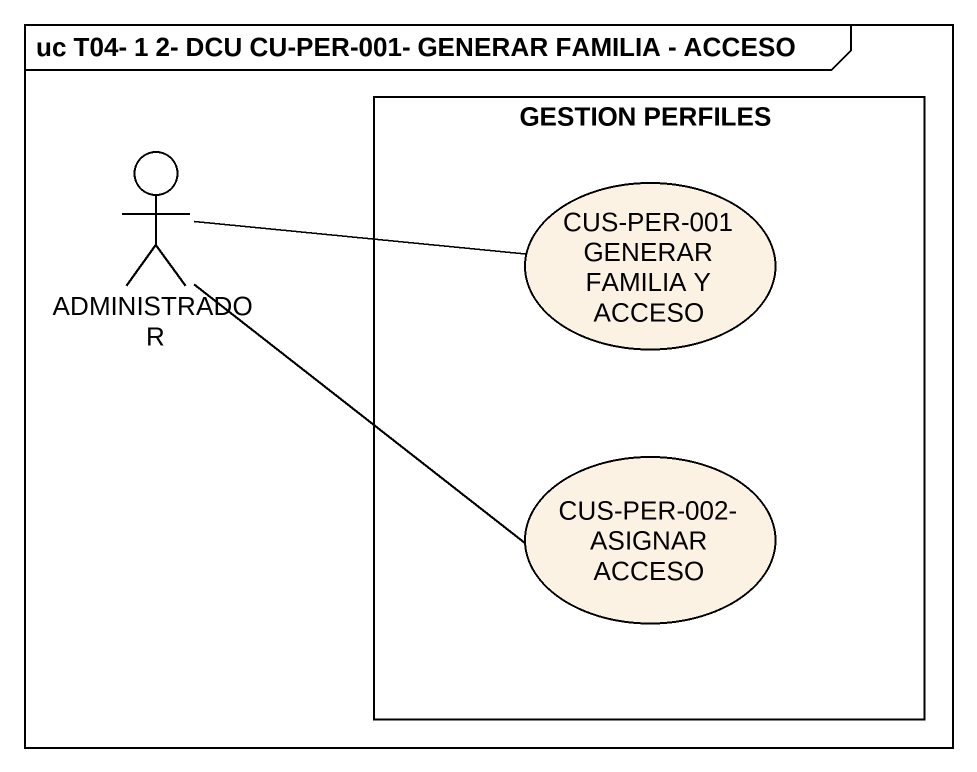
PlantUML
@startuml
mainframe uc T04- 1 2- DCU CU-PER-001- GENERAR FAMILIA - ACCESO
actor ADMINISTRADOR
rectangle "GESTION PERFILES" as GESTION_PERFILES {
  usecase "CUS-PER-001 GENERAR FAMILIA Y ACCESO" as CUS_PER_001_GENERAR_FAMILIA
  usecase "CUS-PER-002-ASIGNAR ACCESO" as CUS_PER_002_ASIGNAR_ACCESO
}
ADMINISTRADOR -right- CUS_PER_001_GENERAR_FAMILIA
ADMINISTRADOR -right- CUS_PER_002_ASIGNAR_ACCESO
@enduml
